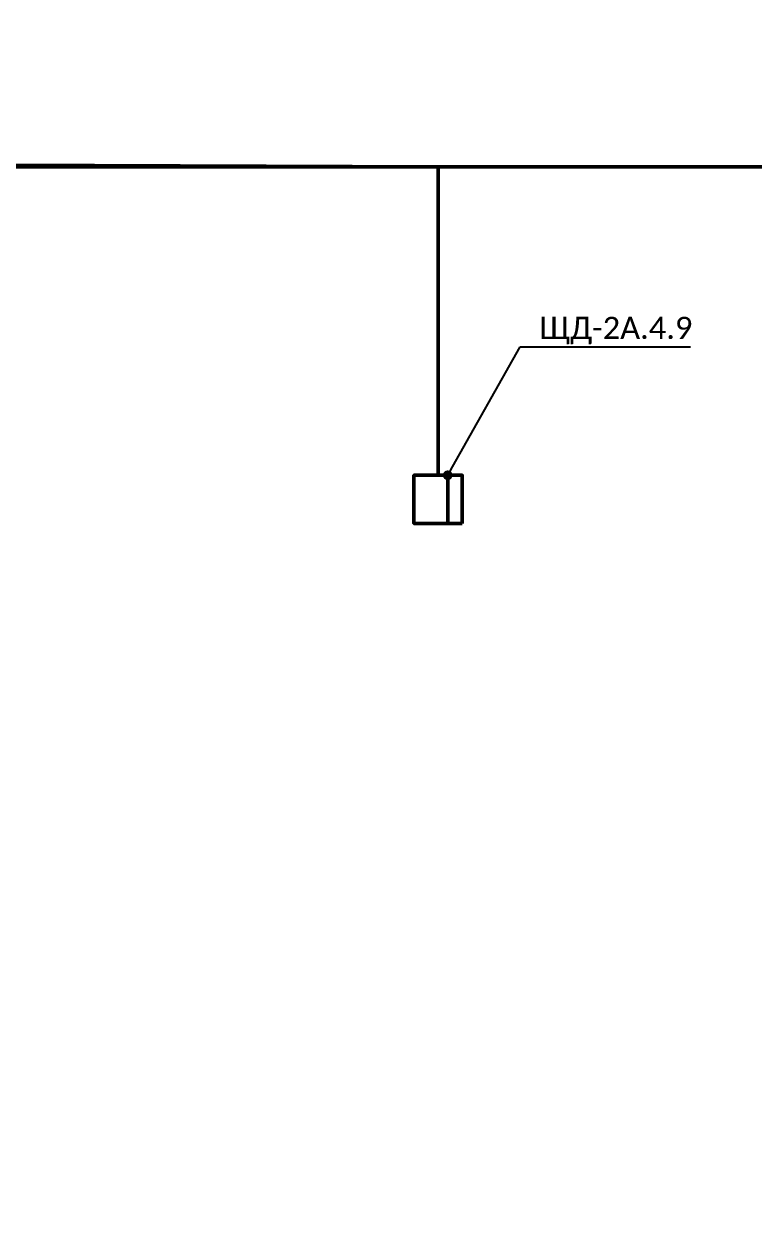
# Model space of a CAD drawing. Header units: millimetres. Extents: x -500444 to 437433, y -1435259 to 1593622.
# Drawn here: x -232768 to -225192, y -1387827 to -1375436 of the extents above; entities that cross this region are included whole.
import ezdxf
from ezdxf import colors
from ezdxf.entities.mleader import LeaderData, LeaderLine
from ezdxf.math import Vec2, Vec3

# ---------------------------------------------------------------- set-up
doc = ezdxf.new("R2010")
doc.units = ezdxf.units.MM
for name, color, linetype, lineweight in [('_АСУД_Щиты', 6, 'Continuous', 0), ('_Гр.ЩД-2A.4.9.I1.1', 6, 'Continuous', 50), ('_Гр.ЩД-2A.4.9.I1.2', 6, 'Continuous', 50), ('_освещение_dali', 3, 'Continuous', 50)]:
    doc.layers.add(name, color=color, linetype=linetype, lineweight=lineweight)
doc.styles.get("Standard").update_dxf_attribs({"font": 'arial.ttf'})

# ---------------------------------------------------------------- blocks, each defined once
blk = doc.blocks.new('A$C7830629c')
at = {"layer": '_освещение_dali', "linetype": 'Continuous'}
for points in [[(250, -250), (250, 250), (-250, 250), (-250, -250)], [(250, -250), (250, 250), (100, 250), (100, -250)]]:
    blk.add_lwpolyline(points, close=True, dxfattribs=at)
blk = doc.blocks.new('_Dot')
at = {"color": 0, "linetype": 'ByBlock', "lineweight": -2}
blk.add_line((-0.5, 0), (-1, 0), dxfattribs=at)
at = {"color": 0, "linetype": 'ByBlock', "const_width": 0.5}
blk.add_lwpolyline([(-0.25, 0, 1), (0.25, 0, 1)], format="xyb", close=True, dxfattribs=at)

msp = doc.modelspace()

# ---------------------------------------------------------------- linework, layer by layer
at = {"layer": '_АСУД_Щиты', "ltscale": 100}
for points in [[(-299030, -1367380), (-299030, -1368621), (-298044, -1368621), (-298044, -1376918), (-228471, -1376918), (-228471, -1380119)], [(-307170, -1367950), (-307170, -1368621), (-298044, -1368621), (-298044, -1376918), (-228471, -1376918), (-228471, -1380119)], [(-300130, -1381460), (-300130, -1376918), (-228471, -1376918), (-228471, -1380119)]]:
    msp.add_lwpolyline(points, dxfattribs=at)
at = {"layer": '_Гр.ЩД-2A.4.9.I1.1', "ltscale": 100}
msp.add_lwpolyline([(-228471, -1380119), (-228471, -1376918), (-308097, -1376918)], dxfattribs=at)
at = {"layer": '_Гр.ЩД-2A.4.9.I1.2', "ltscale": 100}
for points in [[(-228471, -1376918), (-297135, -1376653), (-297135, -1382524), (-295132, -1382548), (-295132, -1385797), (-300782, -1385797), (-300781, -1384396), (-296725, -1384396), (-296897, -1384207), (-297729, -1383974), (-298127, -1383974), (-297486, -1382547), (-300781, -1382546)], [(-228471, -1380119), (-228471, -1376918), (-199221, -1376918), (-199221, -1384948), (-198771, -1384948), (-198771, -1376653), (-184622, -1376653)]]:
    msp.add_lwpolyline(points, dxfattribs=at)

# ---------------------------------------------------------------- block references
at = {"color": 3, "lineweight": 50, "ltscale": 100}
msp.add_blockref('A$C7830629c', (-228471, -1380369), dxfattribs=at)

# ---------------------------------------------------------------- leaders
at = {"layer": '_освещение_dali', "color": 3}
ml = msp.add_multileader_mtext('Standard', dxfattribs=at)
ml.set_content('{\\fCalibri|b0|i0|c204|p34;\\H0.91667x;\\C256;ЩД-2A.4.9}', color=3)
ml.set_leader_properties()
ml.set_arrow_properties(name='DOT')
ml.build(insert=Vec2(0, 0))
ml.multileader.update_dxf_attribs({"has_dogleg": 0, "text_left_attachment_type": 6, "text_right_attachment_type": 6, "arrow_head_size": 100})
ctx = ml.context
ctx.base_point, ctx.char_height, ctx.arrow_head_size, ctx.landing_gap_size, ctx.plane_origin = Vec3(-227620, -1378786), 250, 100, 200, Vec3(-148980, -1252271)
ctx.left_attachment, ctx.right_attachment = 6, 6
notes = []
notes.append((ctx, [(0, (1, 1, 0), (-227628, -1378786), (1, 0), 8, [(1, [(-228371, -1380119)], 0, [])])]))
ctx.mtext.insert, ctx.mtext.width, ctx.mtext.flow_direction = Vec3(-227420, -1378475), 1553.83, 5
for ctx, leaders in notes:
    for number, flags, end, landing, length, lines in leaders:
        leader = LeaderData()
        leader.index, (leader.has_last_leader_line, leader.has_dogleg_vector, leader.attachment_direction) = number, flags
        leader.last_leader_point, leader.dogleg_vector, leader.dogleg_length = Vec3(end), Vec3(landing), length
        for number, points, colour, breaks in lines:
            line = LeaderLine()
            line.index, line.vertices, line.color, line.breaks = number, Vec3.list(points), colors.encode_raw_color(colour), breaks
            leader.lines.append(line)
        ctx.leaders.append(leader)

doc.saveas('drawing.dxf')
